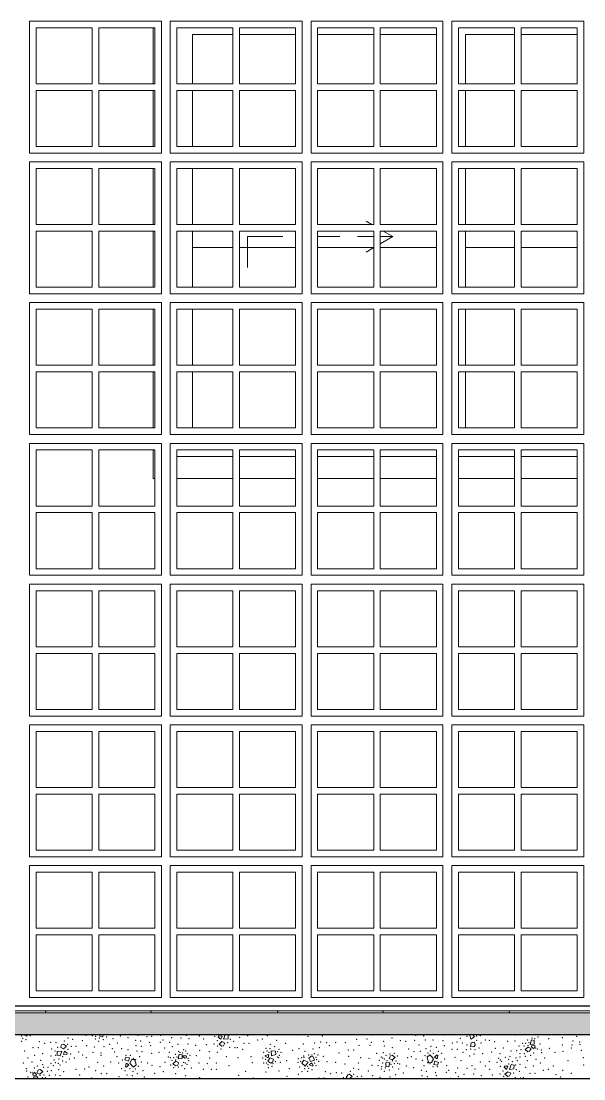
# Model space of a CAD drawing. Header units: metres. Extents: x -67.2 to -32.8, y -0.2 to 5.
# Drawn here: x -48.974 to -47.695, y -0.165 to 2.24 of the extents above; entities that cross this region are included whole.
import ezdxf

# ---------------------------------------------------------------- set-up
doc = ezdxf.new("R2010")
doc.units = ezdxf.units.M
doc.header["$MEASUREMENT"] = 0
for name, color, linetype, lineweight in [('Janelas Archicad_Caneta_No__241', 7, 'Continuous', 13), ('Janelas Archicad_Caneta_No__3', 7, 'Continuous', 25), ('Janelas Archicad_Caneta_No__43', 44, 'Continuous', 0), ('LAJES.EST_Caneta_No__241', 7, 'Continuous', 13), ('LAJES.EST_Caneta_No__3', 7, 'Continuous', 25)]:
    doc.layers.add(name, color=color, linetype=linetype, lineweight=lineweight)
for name, color, linetype, lineweight, true_color in [('Janelas Archicad_Caneta_No__9', 7, 'Continuous', 5, 0x020202), ('Janelas Archicad_Caneta_No__97', 7, 'Continuous', 5, 0x6b6b6b), ('LAJES.EST_Caneta_No__95', 7, 'Continuous', 0, 0xaeaeae), ('LAJES.EST_Caneta_No__97', 7, 'Continuous', 5, 0x6b6b6b)]:
    doc.layers.add(name, color=color, linetype=linetype, lineweight=lineweight, true_color=true_color)
doc.layers.add('LAJES.EST', color=7, linetype='Continuous')

# ---------------------------------------------------------------- blocks, each defined once
blk = doc.blocks.new('*X22', base_point=(-99.8256, 0))
at = {"layer": 'LAJES.EST_Caneta_No__241', "color": 7, "linetype": 'Continuous', "lineweight": 13}
for p, q in [((-48.9612, -0.0677), (-48.9675, -0.065)), ((-48.9603, -0.0668), (-48.9612, -0.0677)), ((-48.9609, -0.065), (-48.9603, -0.0668)), ((-48.7948, -0.068), (-48.7947, -0.065)), ((-48.7948, -0.068), (-48.7883, -0.0694)), ((-48.7872, -0.065), (-48.7883, -0.0694)), ((-48.6774, -0.0652), (-48.6784, -0.065)), ((-48.6774, -0.0652), (-48.6773, -0.065)), ((-48.526, -0.0701), (-48.5253, -0.0675)), ((-48.5202, -0.0749), (-48.526, -0.0701)), ((-48.5253, -0.0675), (-48.5173, -0.0678)), ((-48.5173, -0.0678), (-48.5202, -0.0749)), ((-48.5141, -0.0748), (-48.5102, -0.065)), ((-48.5033, -0.0655), (-48.5057, -0.065)), ((-48.5033, -0.0655), (-48.5036, -0.0738)), ((-47.9528, -0.065), (-47.9544, -0.0657)), ((-47.9517, -0.0747), (-47.9544, -0.0657)), ((-47.9436, -0.0698), (-47.9517, -0.0747)), ((-47.9469, -0.065), (-47.9436, -0.0698)), ((-48.8846, -0.0933), (-48.8815, -0.0869)), ((-48.8779, -0.0965), (-48.8846, -0.0933)), ((-48.8815, -0.0869), (-48.8775, -0.0859)), ((-48.8779, -0.0965), (-48.8711, -0.0909)), ((-48.8775, -0.0859), (-48.8711, -0.0909)), ((-48.5174, -0.0803), (-48.5242, -0.0859)), ((-48.5179, -0.0909), (-48.5242, -0.0859)), ((-48.5138, -0.0899), (-48.5179, -0.0909)), ((-48.5174, -0.0803), (-48.5107, -0.0835)), ((-48.5036, -0.0738), (-48.5141, -0.0748)), ((-48.5107, -0.0835), (-48.5138, -0.0899)), ((-47.9507, -0.0832), (-47.9528, -0.0918)), ((-47.9447, -0.092), (-47.9528, -0.0918)), ((-47.9507, -0.0832), (-47.9434, -0.0818)), ((-47.942, -0.0887), (-47.9447, -0.092)), ((-47.9434, -0.0818), (-47.942, -0.0887)), ((-47.8217, -0.0928), (-47.8285, -0.0983)), ((-47.8217, -0.0928), (-47.815, -0.096)), ((-47.815, -0.096), (-47.8181, -0.1023)), ((-47.8166, -0.0869), (-47.8141, -0.0766)), ((-47.8079, -0.0863), (-47.8166, -0.0869)), ((-47.8076, -0.078), (-47.8141, -0.0766)), ((-47.814, -0.0921), (-47.8134, -0.0895)), ((-47.8083, -0.0969), (-47.814, -0.0921)), ((-47.8134, -0.0895), (-47.8054, -0.0899)), ((-47.8054, -0.0899), (-47.8083, -0.0969)), ((-47.8076, -0.078), (-47.8079, -0.0863)), ((-48.892, -0.1112), (-48.8917, -0.1029)), ((-48.892, -0.1112), (-48.8855, -0.1127)), ((-48.8917, -0.1029), (-48.8813, -0.102)), ((-48.8813, -0.102), (-48.8855, -0.1127)), ((-48.878, -0.1089), (-48.8752, -0.1019)), ((-48.87, -0.1093), (-48.878, -0.1089)), ((-48.8752, -0.1019), (-48.8694, -0.1067)), ((-48.8694, -0.1067), (-48.87, -0.1093)), ((-48.7359, -0.1154), (-48.7382, -0.1216)), ((-48.7359, -0.1154), (-48.7277, -0.1169)), ((-48.7277, -0.1169), (-48.7298, -0.1245)), ((-48.6169, -0.1192), (-48.6144, -0.1089)), ((-48.6082, -0.1186), (-48.6169, -0.1192)), ((-48.6079, -0.1103), (-48.6144, -0.1089)), ((-48.6079, -0.1103), (-48.6082, -0.1186)), ((-48.606, -0.115), (-48.6053, -0.1123)), ((-48.6019, -0.1183), (-48.606, -0.115)), ((-48.6053, -0.1123), (-48.599, -0.1126)), ((-48.6019, -0.1183), (-48.5992, -0.1173)), ((-48.598, -0.1142), (-48.5992, -0.1173)), ((-48.598, -0.1142), (-48.599, -0.1126)), ((-48.4192, -0.1132), (-48.4191, -0.1118)), ((-48.4127, -0.1169), (-48.4192, -0.1132)), ((-48.4191, -0.1118), (-48.411, -0.1096)), ((-48.4081, -0.1172), (-48.4134, -0.1251)), ((-48.411, -0.1096), (-48.4127, -0.1169)), ((-48.4081, -0.1172), (-48.4005, -0.1206)), ((-48.4052, -0.1125), (-48.4055, -0.1012)), ((-48.396, -0.1017), (-48.4055, -0.1012)), ((-48.395, -0.11), (-48.4052, -0.1125)), ((-48.396, -0.1017), (-48.395, -0.11)), ((-48.3203, -0.1178), (-48.3145, -0.1138)), ((-48.3166, -0.1252), (-48.3203, -0.1178)), ((-48.3145, -0.1138), (-48.3104, -0.1149)), ((-48.3104, -0.1149), (-48.3074, -0.1224)), ((-48.1376, -0.1186), (-48.1345, -0.1123)), ((-48.1309, -0.1218), (-48.1376, -0.1186)), ((-48.1345, -0.1123), (-48.1304, -0.1112)), ((-48.1309, -0.1218), (-48.1241, -0.1163)), ((-48.1304, -0.1112), (-48.1241, -0.1163)), ((-48.0508, -0.1159), (-48.045, -0.1103)), ((-48.0503, -0.1201), (-48.0508, -0.1159)), ((-48.0503, -0.1201), (-48.0473, -0.1285)), ((-48.045, -0.1103), (-48.0389, -0.1166)), ((-48.0413, -0.1281), (-48.0367, -0.1201)), ((-48.0389, -0.1166), (-48.0367, -0.1201)), ((-48.0346, -0.1158), (-48.0291, -0.1107)), ((-48.028, -0.1195), (-48.0346, -0.1158)), ((-48.0291, -0.1107), (-48.0266, -0.1117)), ((-48.0266, -0.1117), (-48.028, -0.1195)), ((-47.8222, -0.1033), (-47.8285, -0.0983)), ((-47.8181, -0.1023), (-47.8222, -0.1033)), ((-48.9348, -0.1446), (-48.9307, -0.1436)), ((-48.9307, -0.1436), (-48.9244, -0.1486)), ((-48.7298, -0.1245), (-48.7382, -0.1216)), ((-48.7369, -0.1375), (-48.7355, -0.1296)), ((-48.7344, -0.1385), (-48.7369, -0.1375)), ((-48.7355, -0.1296), (-48.7289, -0.1334)), ((-48.7289, -0.1334), (-48.7344, -0.1385)), ((-48.7222, -0.1211), (-48.7268, -0.129)), ((-48.7246, -0.1325), (-48.7268, -0.129)), ((-48.7186, -0.1388), (-48.7246, -0.1325)), ((-48.7162, -0.1207), (-48.7222, -0.1211)), ((-48.7127, -0.1333), (-48.7186, -0.1388)), ((-48.7132, -0.1291), (-48.7162, -0.1207)), ((-48.7132, -0.1291), (-48.7127, -0.1333)), ((-48.622, -0.1251), (-48.6288, -0.1307)), ((-48.6224, -0.1357), (-48.6288, -0.1307)), ((-48.6184, -0.1347), (-48.6224, -0.1357)), ((-48.622, -0.1251), (-48.6153, -0.1283)), ((-48.6153, -0.1283), (-48.6184, -0.1347)), ((-48.4064, -0.129), (-48.4134, -0.1251)), ((-48.4025, -0.1274), (-48.4064, -0.129)), ((-48.4005, -0.1206), (-48.4025, -0.1274)), ((-48.3357, -0.1296), (-48.3313, -0.1226)), ((-48.3357, -0.1296), (-48.3287, -0.136)), ((-48.3313, -0.1226), (-48.3218, -0.127)), ((-48.3218, -0.127), (-48.3287, -0.136)), ((-48.3191, -0.133), (-48.3131, -0.1283)), ((-48.3114, -0.1363), (-48.3191, -0.133)), ((-48.3166, -0.1252), (-48.3074, -0.1224)), ((-48.3131, -0.1283), (-48.3105, -0.1354)), ((-48.3105, -0.1354), (-48.3114, -0.1363)), ((-48.145, -0.1366), (-48.1447, -0.1283)), ((-48.145, -0.1366), (-48.1385, -0.138)), ((-48.1447, -0.1283), (-48.136, -0.1277)), ((-48.136, -0.1277), (-48.1385, -0.138)), ((-48.0473, -0.1285), (-48.0413, -0.1281)), ((-48.0358, -0.1323), (-48.0337, -0.1246)), ((-48.0276, -0.1338), (-48.0358, -0.1323)), ((-48.0337, -0.1246), (-48.0253, -0.1275)), ((-48.0276, -0.1338), (-48.0253, -0.1275)), ((-47.8762, -0.1387), (-47.8755, -0.1361)), ((-47.8704, -0.1435), (-47.8762, -0.1387)), ((-47.8755, -0.1361), (-47.8675, -0.1364)), ((-47.8675, -0.1364), (-47.8704, -0.1435)), ((-47.8643, -0.1434), (-47.86, -0.1327)), ((-47.8538, -0.1424), (-47.8643, -0.1434)), ((-47.8535, -0.1341), (-47.86, -0.1327)), ((-47.8535, -0.1341), (-47.8538, -0.1424)), ((-48.9475, -0.157), (-48.9446, -0.15)), ((-48.9395, -0.1574), (-48.9475, -0.157)), ((-48.9451, -0.165), (-48.945, -0.1606)), ((-48.945, -0.1606), (-48.9363, -0.1601)), ((-48.9446, -0.15), (-48.9388, -0.1548)), ((-48.9388, -0.1548), (-48.9395, -0.1574)), ((-48.9379, -0.151), (-48.9348, -0.1446)), ((-48.9312, -0.1542), (-48.9379, -0.151)), ((-48.9363, -0.1601), (-48.9375, -0.165)), ((-48.9312, -0.1542), (-48.9244, -0.1486)), ((-48.2348, -0.1619), (-48.2317, -0.1555)), ((-48.2282, -0.165), (-48.2348, -0.1619)), ((-48.2317, -0.1555), (-48.2276, -0.1545)), ((-48.2281, -0.165), (-48.2213, -0.1595)), ((-48.2276, -0.1545), (-48.2213, -0.1595)), ((-47.8676, -0.1489), (-47.8744, -0.1545)), ((-47.8681, -0.1595), (-47.8744, -0.1545)), ((-47.864, -0.1585), (-47.8681, -0.1595)), ((-47.8676, -0.1489), (-47.8609, -0.1521)), ((-47.8609, -0.1521), (-47.864, -0.1585))]:
    blk.add_line(p, q, dxfattribs=at)
for p in [(-48.9724, -0.0679), (-48.9532, -0.0667), (-48.8266, -0.0658), (-48.8124, -0.0667), (-48.8045, -0.0684), (-48.7794, -0.0695), (-48.7485, -0.0674), (-48.7314, -0.071), (-48.7085, -0.0662), (-48.6878, -0.069), (-48.6775, -0.0686), (-48.6569, -0.0661), (-48.6317, -0.0716), (-48.5986, -0.0661), (-48.5688, -0.0673), (-48.5342, -0.068), (-48.4999, -0.0652), (-48.4774, -0.0705), (-48.4593, -0.0669), (-48.4142, -0.0671), (-48.3454, -0.0651), (-48.3217, -0.0686), (-48.2893, -0.0679), (-48.1762, -0.0651), (-48.0769, -0.066), (-48.0588, -0.0674), (-48.0129, -0.065), (-47.9602, -0.0681), (-47.9383, -0.0676), (-47.9302, -0.0668), (-47.8513, -0.0651), (-47.7993, -0.0695), (-47.7438, -0.071), (-47.7111, -0.0686), (-48.9727, -0.0794), (-48.9706, -0.0728), (-48.963, -0.0757), (-48.947, -0.0943), (-48.9352, -0.0944), (-48.9325, -0.0803), (-48.9202, -0.0844), (-48.9071, -0.0823), (-48.895, -0.0831), (-48.8912, -0.0936), (-48.8755, -0.0793), (-48.868, -0.0863), (-48.8677, -0.0724), (-48.8596, -0.0914), (-48.8568, -0.0748), (-48.8496, -0.0908), (-48.8347, -0.0784), (-48.8251, -0.0894), (-48.8078, -0.0928), (-48.8051, -0.0741), (-48.798, -0.0795), (-48.7959, -0.0722), (-48.7871, -0.0762), (-48.7856, -0.0919), (-48.7725, -0.0867), (-48.7655, -0.0738), (-48.7553, -0.0834), (-48.7138, -0.0774), (-48.7128, -0.0894), (-48.7025, -0.0791), (-48.7005, -0.0912), (-48.6819, -0.082), (-48.6798, -0.0894), (-48.6575, -0.0816), (-48.6518, -0.0768), (-48.6474, -0.0949), (-48.6363, -0.082), (-48.6302, -0.0917), (-48.6171, -0.0864), (-48.6105, -0.0723), (-48.5949, -0.0856), (-48.5922, -0.0738), (-48.5776, -0.0889), (-48.5592, -0.0745), (-48.5531, -0.0875), (-48.5357, -0.0854), (-48.5283, -0.0785), (-48.5274, -0.0905), (-48.5042, -0.0831), (-48.5003, -0.0937), (-48.4981, -0.0753), (-48.4911, -0.0795), (-48.4882, -0.0944), (-48.4825, -0.0939), (-48.4675, -0.084), (-48.4557, -0.084), (-48.4366, -0.0769), (-48.4255, -0.0745), (-48.4175, -0.0955), (-48.4078, -0.0869), (-48.3977, -0.092), (-48.3932, -0.0772), (-48.3729, -0.084), (-48.3323, -0.0861), (-48.3071, -0.0836), (-48.2963, -0.0942), (-48.2933, -0.081), (-48.2798, -0.0824), (-48.2734, -0.0899), (-48.2593, -0.0826), (-48.237, -0.0826), (-48.2114, -0.0754), (-48.2057, -0.0889), (-48.1882, -0.0746), (-48.1813, -0.0889), (-48.1783, -0.0823), (-48.1496, -0.0798), (-48.1483, -0.0901), (-48.1308, -0.0722), (-48.1304, -0.094), (-48.1121, -0.0779), (-48.1, -0.0798), (-48.0797, -0.0775), (-48.0693, -0.0883), (-48.0551, -0.0768), (-48.0423, -0.0911), (-48.0377, -0.0767), (-48.0302, -0.093), (-48.0153, -0.0784), (-48.0121, -0.0892), (-47.9939, -0.0836), (-47.9832, -0.0813), (-47.9759, -0.0728), (-47.9715, -0.0835), (-47.9604, -0.0884), (-47.9384, -0.0775), (-47.9335, -0.0949), (-47.929, -0.0836), (-47.9189, -0.0769), (-47.9099, -0.0772), (-47.8979, -0.0805), (-47.8962, -0.0954), (-47.8782, -0.0949), (-47.8678, -0.0794), (-47.8518, -0.0786), (-47.8427, -0.0901), (-47.8343, -0.0846), (-47.831, -0.0904), (-47.827, -0.0843), (-47.823, -0.0765), (-47.8222, -0.0898), (-47.8193, -0.0826), (-47.8125, -0.0723), (-47.8065, -0.0738), (-47.8045, -0.0949), (-47.7946, -0.0859), (-47.775, -0.0734), (-47.7737, -0.0953), (-47.7436, -0.0881), (-47.7235, -0.0945), (-47.7215, -0.0877), (-47.7199, -0.0788), (-47.7046, -0.0812), (-47.7036, -0.0867), (-48.9661, -0.1015), (-48.9587, -0.1178), (-48.9434, -0.1114), (-48.9253, -0.1079), (-48.9057, -0.1132), (-48.9042, -0.0972), (-48.8972, -0.1014), (-48.8955, -0.1116), (-48.8881, -0.1198), (-48.8795, -0.1143), (-48.8671, -0.0982), (-48.8641, -0.12), (-48.8612, -0.1088), (-48.8532, -0.1176), (-48.8435, -0.1038), (-48.8338, -0.111), (-48.8254, -0.1167), (-48.8105, -0.1045), (-48.7923, -0.1113), (-48.7922, -0.106), (-48.7664, -0.0963), (-48.7615, -0.1037), (-48.7564, -0.1145), (-48.7452, -0.0967), (-48.7358, -0.1119), (-48.7314, -0.0985), (-48.7255, -0.1116), (-48.7186, -0.1186), (-48.7109, -0.1015), (-48.7049, -0.1144), (-48.6995, -0.1031), (-48.677, -0.1067), (-48.6607, -0.105), (-48.639, -0.1154), (-48.6372, -0.1045), (-48.6346, -0.1169), (-48.6273, -0.1166), (-48.6233, -0.1089), (-48.6196, -0.115), (-48.6156, -0.1021), (-48.6128, -0.1046), (-48.6068, -0.1062), (-48.6047, -0.0988), (-48.5996, -0.1018), (-48.596, -0.1075), (-48.5949, -0.1183), (-48.5902, -0.1116), (-48.5761, -0.1125), (-48.568, -0.0999), (-48.5459, -0.1035), (-48.5457, -0.1178), (-48.5277, -0.1044), (-48.5198, -0.0974), (-48.5079, -0.1142), (-48.481, -0.1166), (-48.4702, -0.098), (-48.4512, -0.1144), (-48.4247, -0.1177), (-48.4227, -0.1045), (-48.415, -0.102), (-48.4105, -0.1046), (-48.4085, -0.0965), (-48.3913, -0.115), (-48.3909, -0.1031), (-48.3883, -0.117), (-48.3875, -0.0977), (-48.3872, -0.1112), (-48.3831, -0.1048), (-48.3566, -0.1003), (-48.3438, -0.1191), (-48.3421, -0.0964), (-48.3365, -0.1167), (-48.3321, -0.1129), (-48.3309, -0.1164), (-48.3284, -0.1025), (-48.3207, -0.1109), (-48.313, -0.1109), (-48.3104, -0.0972), (-48.3076, -0.1077), (-48.3034, -0.1162), (-48.2993, -0.1104), (-48.2868, -0.1139), (-48.2513, -0.1059), (-48.2299, -0.0994), (-48.2293, -0.1135), (-48.218, -0.0993), (-48.2023, -0.1166), (-48.1831, -0.1183), (-48.1655, -0.1067), (-48.1556, -0.1152), (-48.1522, -0.1177), (-48.1508, -0.1051), (-48.1481, -0.1197), (-48.1449, -0.1117), (-48.1359, -0.1085), (-48.1256, -0.1072), (-48.1191, -0.1131), (-48.0953, -0.117), (-48.0931, -0.097), (-48.0868, -0.1148), (-48.0812, -0.103), (-48.0768, -0.1199), (-48.0667, -0.1028), (-48.0561, -0.1123), (-48.0534, -0.0963), (-48.0491, -0.1066), (-48.0438, -0.1016), (-48.0371, -0.1073), (-48.0259, -0.1028), (-48.0182, -0.1071), (-48.0115, -0.1199), (-47.9946, -0.0982), (-47.9878, -0.1158), (-47.9826, -0.0981), (-47.9699, -0.1048), (-47.9623, -0.0984), (-47.9545, -0.1132), (-47.9525, -0.0974), (-47.9444, -0.1086), (-47.9423, -0.0983), (-47.925, -0.1079), (-47.9041, -0.1041), (-47.8888, -0.1183), (-47.8856, -0.1075), (-47.8735, -0.1161), (-47.8631, -0.1135), (-47.8605, -0.1018), (-47.8491, -0.1173), (-47.8474, -0.1008), (-47.8399, -0.1156), (-47.8397, -0.108), (-47.8381, -0.0988), (-47.8301, -0.1077), (-47.8278, -0.114), (-47.8158, -0.1115), (-47.8093, -0.1062), (-47.8004, -0.0969), (-47.7917, -0.0996), (-47.7907, -0.1051), (-47.7842, -0.1177), (-47.7606, -0.105), (-47.7423, -0.1028), (-47.7007, -0.1004), (-47.696, -0.1169), (-48.9687, -0.1292), (-48.9621, -0.1418), (-48.9491, -0.1266), (-48.9436, -0.1407), (-48.9371, -0.1355), (-48.9294, -0.1231), (-48.925, -0.1329), (-48.9228, -0.1392), (-48.9132, -0.1389), (-48.9057, -0.1298), (-48.9006, -0.1354), (-48.8994, -0.1218), (-48.8964, -0.128), (-48.8891, -0.1297), (-48.8885, -0.1439), (-48.8853, -0.1332), (-48.8797, -0.1245), (-48.8722, -0.1267), (-48.8492, -0.1436), (-48.8298, -0.1428), (-48.8197, -0.1382), (-48.7999, -0.1277), (-48.7863, -0.1356), (-48.7703, -0.1264), (-48.752, -0.1293), (-48.7453, -0.1421), (-48.7438, -0.1223), (-48.7264, -0.1419), (-48.7144, -0.1426), (-48.7136, -0.1211), (-48.7074, -0.1369), (-48.7011, -0.1266), (-48.6867, -0.1292), (-48.6767, -0.1344), (-48.6586, -0.1371), (-48.6469, -0.1277), (-48.6338, -0.1338), (-48.6313, -0.1227), (-48.6273, -0.1398), (-48.6225, -0.1221), (-48.617, -0.1384), (-48.608, -0.1352), (-48.6048, -0.1273), (-48.602, -0.1419), (-48.6007, -0.1292), (-48.5973, -0.1318), (-48.5931, -0.124), (-48.5874, -0.1402), (-48.5698, -0.1286), (-48.5597, -0.1434), (-48.5505, -0.1303), (-48.5419, -0.1431), (-48.5306, -0.1289), (-48.53, -0.143), (-48.5013, -0.1349), (-48.4482, -0.1283), (-48.4226, -0.1291), (-48.4182, -0.1204), (-48.4167, -0.1287), (-48.4126, -0.1325), (-48.4122, -0.1395), (-48.404, -0.1364), (-48.4018, -0.1305), (-48.3959, -0.1257), (-48.3846, -0.1274), (-48.3701, -0.1235), (-48.3642, -0.1422), (-48.3448, -0.1274), (-48.3405, -0.1383), (-48.3388, -0.1253), (-48.3292, -0.1416), (-48.3226, -0.1365), (-48.3207, -0.1414), (-48.3132, -0.1443), (-48.3067, -0.1291), (-48.3034, -0.1353), (-48.3026, -0.1217), (-48.2978, -0.1252), (-48.2788, -0.1257), (-48.2593, -0.1274), (-48.2377, -0.1311), (-48.2179, -0.141), (-48.2072, -0.1291), (-48.207, -0.1434), (-48.1768, -0.1344), (-48.1626, -0.1353), (-48.1598, -0.1229), (-48.1553, -0.1427), (-48.1547, -0.137), (-48.1524, -0.1292), (-48.1461, -0.1407), (-48.1426, -0.1235), (-48.1333, -0.1319), (-48.1304, -0.1248), (-48.1296, -0.1381), (-48.1255, -0.1303), (-48.1216, -0.1242), (-48.1183, -0.13), (-48.1157, -0.1424), (-48.1139, -0.1315), (-48.0987, -0.1359), (-48.0816, -0.1396), (-48.0624, -0.1226), (-48.0586, -0.1348), (-48.0499, -0.128), (-48.0449, -0.1306), (-48.038, -0.1376), (-48.0277, -0.1372), (-48.0197, -0.1269), (-48.0071, -0.1347), (-47.9819, -0.1402), (-47.9742, -0.1237), (-47.9606, -0.1409), (-47.9488, -0.1347), (-47.9424, -0.1424), (-47.9305, -0.1269), (-47.919, -0.1359), (-47.9094, -0.1263), (-47.9093, -0.1431), (-47.8923, -0.1277), (-47.885, -0.1218), (-47.8844, -0.1366), (-47.8814, -0.1253), (-47.866, -0.1311), (-47.8658, -0.1209), (-47.8575, -0.1256), (-47.85, -0.1338), (-47.8483, -0.1439), (-47.8461, -0.1236), (-47.8398, -0.1321), (-47.8275, -0.1391), (-47.8234, -0.1239), (-47.8095, -0.1355), (-47.8038, -0.1203), (-47.7942, -0.1291), (-47.7757, -0.1431), (-47.7643, -0.1357), (-47.731, -0.1235), (-47.6956, -0.1337), (-48.9612, -0.1473), (-48.9583, -0.161), (-48.9525, -0.15), (-48.9484, -0.152), (-48.9336, -0.1643), (-48.9307, -0.1572), (-48.9258, -0.1626), (-48.9219, -0.1565), (-48.9186, -0.1623), (-48.9147, -0.1481), (-48.9102, -0.1568), (-48.9054, -0.1461), (-48.896, -0.1565), (-48.8853, -0.1576), (-48.8774, -0.1489), (-48.8407, -0.1566), (-48.8137, -0.1631), (-48.8043, -0.1466), (-48.7916, -0.1533), (-48.7795, -0.1532), (-48.7514, -0.16), (-48.7376, -0.1463), (-48.7333, -0.1562), (-48.7212, -0.1581), (-48.7197, -0.1476), (-48.7101, -0.1529), (-48.6968, -0.1464), (-48.6942, -0.1609), (-48.6704, -0.1522), (-48.651, -0.1483), (-48.6225, -0.1529), (-48.5998, -0.158), (-48.5684, -0.1625), (-48.4795, -0.157), (-48.473, -0.1645), (-48.4636, -0.1482), (-48.4458, -0.1633), (-48.4171, -0.1493), (-48.3882, -0.1474), (-48.3697, -0.1595), (-48.3441, -0.155), (-48.3358, -0.1485), (-48.3229, -0.148), (-48.2972, -0.1629), (-48.2854, -0.163), (-48.2826, -0.1489), (-48.2704, -0.153), (-48.2573, -0.1509), (-48.2452, -0.1517), (-48.2414, -0.1622), (-48.2257, -0.1479), (-48.2182, -0.1549), (-48.2098, -0.16), (-48.1998, -0.1594), (-48.1849, -0.147), (-48.1753, -0.158), (-48.158, -0.1613), (-48.1481, -0.1481), (-48.1373, -0.1448), (-48.1358, -0.1605), (-48.1227, -0.1553), (-48.1166, -0.1649), (-48.1055, -0.152), (-48.064, -0.146), (-48.063, -0.158), (-48.0526, -0.1477), (-48.0507, -0.1598), (-48.0321, -0.1506), (-48.03, -0.158), (-48.0077, -0.1502), (-48.002, -0.1454), (-47.9976, -0.1635), (-47.9865, -0.1506), (-47.9804, -0.1602), (-47.9673, -0.155), (-47.9451, -0.1542), (-47.9278, -0.1575), (-47.9033, -0.1561), (-47.8859, -0.154), (-47.8785, -0.1471), (-47.8775, -0.1591), (-47.8543, -0.1517), (-47.8505, -0.1623), (-47.8413, -0.1481), (-47.8384, -0.163), (-47.8326, -0.1625), (-47.8177, -0.1526), (-47.8059, -0.1526), (-47.7868, -0.1455), (-47.7677, -0.1641), (-47.758, -0.1555), (-47.7479, -0.1606), (-47.7434, -0.1458), (-47.7231, -0.1526)]:
    blk.add_point(p, dxfattribs=at)

msp = doc.modelspace()

# ---------------------------------------------------------------- hatches: boundary and pattern name
at = {"layer": 'LAJES.EST_Caneta_No__95', "linetype": 'Continuous', "lineweight": 0, "true_color": 0xaeaeae}
msp.add_hatch(color=253, dxfattribs=at).paths.add_polyline_path([(-39.3199, -0.015), (-53.0318, -0.015), (-53.0318, -0.065), (-39.3199, -0.065)])

# ---------------------------------------------------------------- linework, layer by layer
at = {"layer": 'Janelas Archicad_Caneta_No__241', "color": 7, "linetype": 'Continuous', "lineweight": 13}
for p, q in [((-48.6742, 2.0975), (-48.6742, 2.225)), ((-48.6742, 1.955), (-48.6742, 2.0825)), ((-48.6742, 1.7775), (-48.6742, 1.905)), ((-48.6742, 1.635), (-48.6742, 1.7625)), ((-48.6742, 1.4575), (-48.6742, 1.585)), ((-48.6742, 1.315), (-48.6742, 1.4425)), ((-48.6742, 1.2), (-48.6742, 1.265)), ((-48.6701, 1.2), (-48.6742, 1.2)), ((-48.4926, 1.2), (-48.6201, 1.2)), ((-48.3501, 1.2), (-48.4776, 1.2)), ((-48.1726, 1.2), (-48.3001, 1.2)), ((-48.0301, 1.2), (-48.1576, 1.2)), ((-47.8526, 1.2), (-47.9801, 1.2)), ((-47.7101, 1.2), (-47.8376, 1.2))]:
    msp.add_line(p, q, dxfattribs=at)
at = {"layer": 'Janelas Archicad_Caneta_No__3', "color": 7, "linetype": 'Continuous', "lineweight": 25}
msp.add_line((-39.6751, 0), (-52.4951, 0), dxfattribs=at)
at = {"layer": 'Janelas Archicad_Caneta_No__43', "color": 44, "linetype": 'Continuous', "lineweight": 0}
for p, q in [((-48.9551, 1.94), (-48.9551, 2.24)), ((-48.9551, 2.24), (-48.6551, 2.24)), ((-48.6551, 2.24), (-48.6551, 1.94)), ((-48.6351, 1.94), (-48.6351, 2.24)), ((-48.6351, 2.24), (-48.3351, 2.24)), ((-48.3351, 2.24), (-48.3351, 1.94)), ((-48.3151, 1.94), (-48.3151, 2.24)), ((-48.3151, 2.24), (-48.0151, 2.24)), ((-48.0151, 2.24), (-48.0151, 1.94)), ((-47.9951, 1.94), (-47.9951, 2.24)), ((-47.9951, 2.24), (-47.6951, 2.24)), ((-47.6951, 2.24), (-47.6951, 1.94)), ((-48.8126, 2.225), (-48.9401, 2.225)), ((-48.9401, 2.225), (-48.9401, 2.0975)), ((-48.8126, 2.0975), (-48.8126, 2.225)), ((-48.6701, 2.225), (-48.7976, 2.225)), ((-48.7976, 2.225), (-48.7976, 2.0975)), ((-48.6701, 2.0975), (-48.6701, 2.225)), ((-48.4926, 2.225), (-48.6201, 2.225)), ((-48.6201, 2.225), (-48.6201, 2.0975)), ((-48.4926, 2.0975), (-48.4926, 2.225)), ((-48.3501, 2.225), (-48.4776, 2.225)), ((-48.4776, 2.225), (-48.4776, 2.0975)), ((-48.3501, 2.0975), (-48.3501, 2.225)), ((-48.1726, 2.225), (-48.3001, 2.225)), ((-48.3001, 2.225), (-48.3001, 2.0975)), ((-48.1726, 2.0975), (-48.1726, 2.225)), ((-48.0301, 2.225), (-48.1576, 2.225)), ((-48.1576, 2.225), (-48.1576, 2.0975)), ((-48.0301, 2.0975), (-48.0301, 2.225)), ((-47.8526, 2.225), (-47.9801, 2.225)), ((-47.9801, 2.225), (-47.9801, 2.0975)), ((-47.8526, 2.0975), (-47.8526, 2.225)), ((-47.7101, 2.225), (-47.8376, 2.225)), ((-47.8376, 2.225), (-47.8376, 2.0975)), ((-47.7101, 2.0975), (-47.7101, 2.225)), ((-48.9401, 2.0975), (-48.8126, 2.0975)), ((-48.7976, 2.0975), (-48.6701, 2.0975)), ((-48.6201, 2.0975), (-48.4926, 2.0975)), ((-48.4776, 2.0975), (-48.3501, 2.0975)), ((-48.3001, 2.0975), (-48.1726, 2.0975)), ((-48.1576, 2.0975), (-48.0301, 2.0975)), ((-47.9801, 2.0975), (-47.8526, 2.0975)), ((-47.8376, 2.0975), (-47.7101, 2.0975)), ((-48.8126, 2.0825), (-48.9401, 2.0825)), ((-48.9401, 2.0825), (-48.9401, 1.955)), ((-48.8126, 1.955), (-48.8126, 2.0825)), ((-48.6701, 2.0825), (-48.7976, 2.0825)), ((-48.7976, 2.0825), (-48.7976, 1.955)), ((-48.6701, 1.955), (-48.6701, 2.0825)), ((-48.4926, 2.0825), (-48.6201, 2.0825)), ((-48.6201, 2.0825), (-48.6201, 1.955)), ((-48.4926, 1.955), (-48.4926, 2.0825)), ((-48.3501, 2.0825), (-48.4776, 2.0825)), ((-48.4776, 2.0825), (-48.4776, 1.955)), ((-48.3501, 1.955), (-48.3501, 2.0825)), ((-48.1726, 2.0825), (-48.3001, 2.0825)), ((-48.3001, 2.0825), (-48.3001, 1.955)), ((-48.1726, 1.955), (-48.1726, 2.0825)), ((-48.0301, 2.0825), (-48.1576, 2.0825)), ((-48.1576, 2.0825), (-48.1576, 1.955)), ((-48.0301, 1.955), (-48.0301, 2.0825)), ((-47.8526, 2.0825), (-47.9801, 2.0825)), ((-47.9801, 2.0825), (-47.9801, 1.955)), ((-47.8526, 1.955), (-47.8526, 2.0825)), ((-47.7101, 2.0825), (-47.8376, 2.0825)), ((-47.8376, 2.0825), (-47.8376, 1.955)), ((-47.7101, 1.955), (-47.7101, 2.0825)), ((-48.9401, 1.955), (-48.8126, 1.955)), ((-48.7976, 1.955), (-48.6701, 1.955)), ((-48.6201, 1.955), (-48.4926, 1.955)), ((-48.4776, 1.955), (-48.3501, 1.955)), ((-48.3001, 1.955), (-48.1726, 1.955)), ((-48.1576, 1.955), (-48.0301, 1.955)), ((-47.9801, 1.955), (-47.8526, 1.955)), ((-47.8376, 1.955), (-47.7101, 1.955)), ((-48.6551, 1.94), (-48.9551, 1.94)), ((-48.3351, 1.94), (-48.6351, 1.94)), ((-48.0151, 1.94), (-48.3151, 1.94)), ((-47.6951, 1.94), (-47.9951, 1.94)), ((-48.9551, 1.62), (-48.9551, 1.92)), ((-48.9551, 1.92), (-48.6551, 1.92)), ((-48.8126, 1.905), (-48.9401, 1.905)), ((-48.9401, 1.905), (-48.9401, 1.7775)), ((-48.8126, 1.7775), (-48.8126, 1.905)), ((-48.6701, 1.905), (-48.7976, 1.905)), ((-48.7976, 1.905), (-48.7976, 1.7775)), ((-48.6701, 1.7775), (-48.6701, 1.905)), ((-48.6551, 1.92), (-48.6551, 1.62)), ((-48.6351, 1.62), (-48.6351, 1.92)), ((-48.6351, 1.92), (-48.3351, 1.92)), ((-48.4926, 1.905), (-48.6201, 1.905)), ((-48.6201, 1.905), (-48.6201, 1.7775)), ((-48.4926, 1.7775), (-48.4926, 1.905)), ((-48.3501, 1.905), (-48.4776, 1.905)), ((-48.4776, 1.905), (-48.4776, 1.7775)), ((-48.3501, 1.7775), (-48.3501, 1.905)), ((-48.3351, 1.92), (-48.3351, 1.62)), ((-48.3151, 1.62), (-48.3151, 1.92)), ((-48.3151, 1.92), (-48.0151, 1.92)), ((-48.1726, 1.905), (-48.3001, 1.905)), ((-48.3001, 1.905), (-48.3001, 1.7775)), ((-48.1726, 1.7775), (-48.1726, 1.905)), ((-48.0301, 1.905), (-48.1576, 1.905)), ((-48.1576, 1.905), (-48.1576, 1.7775)), ((-48.0301, 1.7775), (-48.0301, 1.905)), ((-48.0151, 1.92), (-48.0151, 1.62)), ((-47.9951, 1.62), (-47.9951, 1.92)), ((-47.9951, 1.92), (-47.6951, 1.92)), ((-47.8526, 1.905), (-47.9801, 1.905)), ((-47.9801, 1.905), (-47.9801, 1.7775)), ((-47.8526, 1.7775), (-47.8526, 1.905)), ((-47.7101, 1.905), (-47.8376, 1.905)), ((-47.8376, 1.905), (-47.8376, 1.7775)), ((-47.7101, 1.7775), (-47.7101, 1.905)), ((-47.6951, 1.92), (-47.6951, 1.62)), ((-48.9401, 1.7775), (-48.8126, 1.7775)), ((-48.8126, 1.7625), (-48.9401, 1.7625)), ((-48.9401, 1.7625), (-48.9401, 1.635)), ((-48.8126, 1.635), (-48.8126, 1.7625)), ((-48.7976, 1.7775), (-48.6701, 1.7775)), ((-48.6701, 1.7625), (-48.7976, 1.7625)), ((-48.7976, 1.7625), (-48.7976, 1.635)), ((-48.6701, 1.635), (-48.6701, 1.7625)), ((-48.6201, 1.7775), (-48.4926, 1.7775)), ((-48.4926, 1.7625), (-48.6201, 1.7625)), ((-48.6201, 1.7625), (-48.6201, 1.635)), ((-48.4926, 1.635), (-48.4926, 1.7625)), ((-48.4776, 1.7775), (-48.3501, 1.7775)), ((-48.3501, 1.7625), (-48.4776, 1.7625)), ((-48.4776, 1.7625), (-48.4776, 1.635)), ((-48.3501, 1.635), (-48.3501, 1.7625)), ((-48.3001, 1.7775), (-48.1726, 1.7775)), ((-48.1726, 1.7625), (-48.3001, 1.7625)), ((-48.3001, 1.7625), (-48.3001, 1.635)), ((-48.1726, 1.635), (-48.1726, 1.7625)), ((-48.1576, 1.7775), (-48.0301, 1.7775)), ((-48.0301, 1.7625), (-48.1576, 1.7625)), ((-48.1576, 1.7625), (-48.1576, 1.635)), ((-48.0301, 1.635), (-48.0301, 1.7625)), ((-47.9801, 1.7775), (-47.8526, 1.7775)), ((-47.8526, 1.7625), (-47.9801, 1.7625)), ((-47.9801, 1.7625), (-47.9801, 1.635)), ((-47.8526, 1.635), (-47.8526, 1.7625)), ((-47.8376, 1.7775), (-47.7101, 1.7775)), ((-47.7101, 1.7625), (-47.8376, 1.7625)), ((-47.8376, 1.7625), (-47.8376, 1.635)), ((-47.7101, 1.635), (-47.7101, 1.7625)), ((-48.6551, 1.62), (-48.9551, 1.62)), ((-48.9401, 1.635), (-48.8126, 1.635)), ((-48.7976, 1.635), (-48.6701, 1.635)), ((-48.3351, 1.62), (-48.6351, 1.62)), ((-48.6201, 1.635), (-48.4926, 1.635)), ((-48.4776, 1.635), (-48.3501, 1.635)), ((-48.0151, 1.62), (-48.3151, 1.62)), ((-48.3001, 1.635), (-48.1726, 1.635)), ((-48.1576, 1.635), (-48.0301, 1.635)), ((-47.6951, 1.62), (-47.9951, 1.62)), ((-47.9801, 1.635), (-47.8526, 1.635)), ((-47.8376, 1.635), (-47.7101, 1.635)), ((-48.9551, 1.3), (-48.9551, 1.6)), ((-48.9551, 1.6), (-48.6551, 1.6)), ((-48.6551, 1.6), (-48.6551, 1.3)), ((-48.6351, 1.3), (-48.6351, 1.6)), ((-48.6351, 1.6), (-48.3351, 1.6)), ((-48.3351, 1.6), (-48.3351, 1.3)), ((-48.3151, 1.3), (-48.3151, 1.6)), ((-48.3151, 1.6), (-48.0151, 1.6)), ((-48.0151, 1.6), (-48.0151, 1.3)), ((-47.9951, 1.3), (-47.9951, 1.6)), ((-47.9951, 1.6), (-47.6951, 1.6)), ((-47.6951, 1.6), (-47.6951, 1.3)), ((-48.8126, 1.585), (-48.9401, 1.585)), ((-48.9401, 1.585), (-48.9401, 1.4575)), ((-48.8126, 1.4575), (-48.8126, 1.585)), ((-48.6701, 1.585), (-48.7976, 1.585)), ((-48.7976, 1.585), (-48.7976, 1.4575)), ((-48.6701, 1.4575), (-48.6701, 1.585)), ((-48.4926, 1.585), (-48.6201, 1.585)), ((-48.6201, 1.585), (-48.6201, 1.4575)), ((-48.4926, 1.4575), (-48.4926, 1.585)), ((-48.3501, 1.585), (-48.4776, 1.585)), ((-48.4776, 1.585), (-48.4776, 1.4575)), ((-48.3501, 1.4575), (-48.3501, 1.585)), ((-48.1726, 1.585), (-48.3001, 1.585)), ((-48.3001, 1.585), (-48.3001, 1.4575)), ((-48.1726, 1.4575), (-48.1726, 1.585)), ((-48.0301, 1.585), (-48.1576, 1.585)), ((-48.1576, 1.585), (-48.1576, 1.4575)), ((-48.0301, 1.4575), (-48.0301, 1.585)), ((-47.8526, 1.585), (-47.9801, 1.585)), ((-47.9801, 1.585), (-47.9801, 1.4575)), ((-47.8526, 1.4575), (-47.8526, 1.585)), ((-47.7101, 1.585), (-47.8376, 1.585)), ((-47.8376, 1.585), (-47.8376, 1.4575)), ((-47.7101, 1.4575), (-47.7101, 1.585)), ((-48.9401, 1.4575), (-48.8126, 1.4575)), ((-48.7976, 1.4575), (-48.6701, 1.4575)), ((-48.6201, 1.4575), (-48.4926, 1.4575)), ((-48.4776, 1.4575), (-48.3501, 1.4575)), ((-48.3001, 1.4575), (-48.1726, 1.4575)), ((-48.1576, 1.4575), (-48.0301, 1.4575)), ((-47.9801, 1.4575), (-47.8526, 1.4575)), ((-47.8376, 1.4575), (-47.7101, 1.4575)), ((-48.8126, 1.4425), (-48.9401, 1.4425)), ((-48.9401, 1.4425), (-48.9401, 1.315)), ((-48.8126, 1.315), (-48.8126, 1.4425)), ((-48.6701, 1.4425), (-48.7976, 1.4425)), ((-48.7976, 1.4425), (-48.7976, 1.315)), ((-48.6701, 1.315), (-48.6701, 1.4425)), ((-48.4926, 1.4425), (-48.6201, 1.4425)), ((-48.6201, 1.4425), (-48.6201, 1.315)), ((-48.4926, 1.315), (-48.4926, 1.4425)), ((-48.3501, 1.4425), (-48.4776, 1.4425)), ((-48.4776, 1.4425), (-48.4776, 1.315)), ((-48.3501, 1.315), (-48.3501, 1.4425)), ((-48.1726, 1.4425), (-48.3001, 1.4425)), ((-48.3001, 1.4425), (-48.3001, 1.315)), ((-48.1726, 1.315), (-48.1726, 1.4425)), ((-48.0301, 1.4425), (-48.1576, 1.4425)), ((-48.1576, 1.4425), (-48.1576, 1.315)), ((-48.0301, 1.315), (-48.0301, 1.4425)), ((-47.8526, 1.4425), (-47.9801, 1.4425)), ((-47.9801, 1.4425), (-47.9801, 1.315)), ((-47.8526, 1.315), (-47.8526, 1.4425)), ((-47.7101, 1.4425), (-47.8376, 1.4425)), ((-47.8376, 1.4425), (-47.8376, 1.315)), ((-47.7101, 1.315), (-47.7101, 1.4425)), ((-48.6551, 1.3), (-48.9551, 1.3)), ((-48.9401, 1.315), (-48.8126, 1.315)), ((-48.7976, 1.315), (-48.6701, 1.315)), ((-48.3351, 1.3), (-48.6351, 1.3)), ((-48.6201, 1.315), (-48.4926, 1.315)), ((-48.4776, 1.315), (-48.3501, 1.315)), ((-48.0151, 1.3), (-48.3151, 1.3)), ((-48.3001, 1.315), (-48.1726, 1.315)), ((-48.1576, 1.315), (-48.0301, 1.315)), ((-47.6951, 1.3), (-47.9951, 1.3)), ((-47.9801, 1.315), (-47.8526, 1.315)), ((-47.8376, 1.315), (-47.7101, 1.315)), ((-48.9551, 0.98), (-48.9551, 1.28)), ((-48.9551, 1.28), (-48.6551, 1.28)), ((-48.6551, 1.28), (-48.6551, 0.98)), ((-48.6351, 0.98), (-48.6351, 1.28)), ((-48.6351, 1.28), (-48.3351, 1.28)), ((-48.3351, 1.28), (-48.3351, 0.98)), ((-48.3151, 0.98), (-48.3151, 1.28)), ((-48.3151, 1.28), (-48.0151, 1.28)), ((-48.0151, 1.28), (-48.0151, 0.98)), ((-47.9951, 0.98), (-47.9951, 1.28)), ((-47.9951, 1.28), (-47.6951, 1.28)), ((-47.6951, 1.28), (-47.6951, 0.98)), ((-48.8126, 1.265), (-48.9401, 1.265)), ((-48.9401, 1.265), (-48.9401, 1.1375)), ((-48.8126, 1.1375), (-48.8126, 1.265)), ((-48.6701, 1.265), (-48.7976, 1.265)), ((-48.7976, 1.265), (-48.7976, 1.1375)), ((-48.6701, 1.1375), (-48.6701, 1.265)), ((-48.4926, 1.265), (-48.6201, 1.265)), ((-48.6201, 1.265), (-48.6201, 1.1375)), ((-48.4926, 1.1375), (-48.4926, 1.265)), ((-48.3501, 1.265), (-48.4776, 1.265)), ((-48.4776, 1.265), (-48.4776, 1.1375)), ((-48.3501, 1.1375), (-48.3501, 1.265)), ((-48.1726, 1.265), (-48.3001, 1.265)), ((-48.3001, 1.265), (-48.3001, 1.1375)), ((-48.1726, 1.1375), (-48.1726, 1.265)), ((-48.0301, 1.265), (-48.1576, 1.265)), ((-48.1576, 1.265), (-48.1576, 1.1375)), ((-48.0301, 1.1375), (-48.0301, 1.265)), ((-47.8526, 1.265), (-47.9801, 1.265)), ((-47.9801, 1.265), (-47.9801, 1.1375)), ((-47.8526, 1.1375), (-47.8526, 1.265)), ((-47.7101, 1.265), (-47.8376, 1.265)), ((-47.8376, 1.265), (-47.8376, 1.1375)), ((-47.7101, 1.1375), (-47.7101, 1.265)), ((-48.9401, 1.1375), (-48.8126, 1.1375)), ((-48.7976, 1.1375), (-48.6701, 1.1375)), ((-48.6201, 1.1375), (-48.4926, 1.1375)), ((-48.4776, 1.1375), (-48.3501, 1.1375)), ((-48.3001, 1.1375), (-48.1726, 1.1375)), ((-48.1576, 1.1375), (-48.0301, 1.1375)), ((-47.9801, 1.1375), (-47.8526, 1.1375)), ((-47.8376, 1.1375), (-47.7101, 1.1375)), ((-48.8126, 1.1225), (-48.9401, 1.1225)), ((-48.9401, 1.1225), (-48.9401, 0.995)), ((-48.8126, 0.995), (-48.8126, 1.1225)), ((-48.6701, 1.1225), (-48.7976, 1.1225)), ((-48.7976, 1.1225), (-48.7976, 0.995)), ((-48.6701, 0.995), (-48.6701, 1.1225)), ((-48.4926, 1.1225), (-48.6201, 1.1225)), ((-48.6201, 1.1225), (-48.6201, 0.995)), ((-48.4926, 0.995), (-48.4926, 1.1225)), ((-48.3501, 1.1225), (-48.4776, 1.1225)), ((-48.4776, 1.1225), (-48.4776, 0.995)), ((-48.3501, 0.995), (-48.3501, 1.1225)), ((-48.1726, 1.1225), (-48.3001, 1.1225)), ((-48.3001, 1.1225), (-48.3001, 0.995)), ((-48.1726, 0.995), (-48.1726, 1.1225)), ((-48.0301, 1.1225), (-48.1576, 1.1225)), ((-48.1576, 1.1225), (-48.1576, 0.995)), ((-48.0301, 0.995), (-48.0301, 1.1225)), ((-47.8526, 1.1225), (-47.9801, 1.1225)), ((-47.9801, 1.1225), (-47.9801, 0.995)), ((-47.8526, 0.995), (-47.8526, 1.1225)), ((-47.7101, 1.1225), (-47.8376, 1.1225)), ((-47.8376, 1.1225), (-47.8376, 0.995)), ((-47.7101, 0.995), (-47.7101, 1.1225)), ((-48.9401, 0.995), (-48.8126, 0.995)), ((-48.7976, 0.995), (-48.6701, 0.995)), ((-48.6201, 0.995), (-48.4926, 0.995)), ((-48.4776, 0.995), (-48.3501, 0.995)), ((-48.3001, 0.995), (-48.1726, 0.995)), ((-48.1576, 0.995), (-48.0301, 0.995)), ((-47.9801, 0.995), (-47.8526, 0.995)), ((-47.8376, 0.995), (-47.7101, 0.995)), ((-48.6551, 0.98), (-48.9551, 0.98)), ((-48.3351, 0.98), (-48.6351, 0.98)), ((-48.0151, 0.98), (-48.3151, 0.98)), ((-47.6951, 0.98), (-47.9951, 0.98)), ((-48.9551, 0.66), (-48.9551, 0.96)), ((-48.9551, 0.96), (-48.6551, 0.96)), ((-48.8126, 0.945), (-48.9401, 0.945)), ((-48.9401, 0.945), (-48.9401, 0.8175)), ((-48.8126, 0.8175), (-48.8126, 0.945)), ((-48.6701, 0.945), (-48.7976, 0.945)), ((-48.7976, 0.945), (-48.7976, 0.8175)), ((-48.6701, 0.8175), (-48.6701, 0.945)), ((-48.6551, 0.96), (-48.6551, 0.66)), ((-48.6351, 0.66), (-48.6351, 0.96)), ((-48.6351, 0.96), (-48.3351, 0.96)), ((-48.4926, 0.945), (-48.6201, 0.945)), ((-48.6201, 0.945), (-48.6201, 0.8175)), ((-48.4926, 0.8175), (-48.4926, 0.945)), ((-48.3501, 0.945), (-48.4776, 0.945)), ((-48.4776, 0.945), (-48.4776, 0.8175)), ((-48.3501, 0.8175), (-48.3501, 0.945)), ((-48.3351, 0.96), (-48.3351, 0.66)), ((-48.3151, 0.66), (-48.3151, 0.96)), ((-48.3151, 0.96), (-48.0151, 0.96)), ((-48.1726, 0.945), (-48.3001, 0.945)), ((-48.3001, 0.945), (-48.3001, 0.8175)), ((-48.1726, 0.8175), (-48.1726, 0.945)), ((-48.0301, 0.945), (-48.1576, 0.945)), ((-48.1576, 0.945), (-48.1576, 0.8175)), ((-48.0301, 0.8175), (-48.0301, 0.945)), ((-48.0151, 0.96), (-48.0151, 0.66)), ((-47.9951, 0.66), (-47.9951, 0.96)), ((-47.9951, 0.96), (-47.6951, 0.96)), ((-47.8526, 0.945), (-47.9801, 0.945)), ((-47.9801, 0.945), (-47.9801, 0.8175)), ((-47.8526, 0.8175), (-47.8526, 0.945)), ((-47.7101, 0.945), (-47.8376, 0.945)), ((-47.8376, 0.945), (-47.8376, 0.8175)), ((-47.7101, 0.8175), (-47.7101, 0.945)), ((-47.6951, 0.96), (-47.6951, 0.66)), ((-48.9401, 0.8175), (-48.8126, 0.8175)), ((-48.8126, 0.8025), (-48.9401, 0.8025)), ((-48.9401, 0.8025), (-48.9401, 0.675)), ((-48.8126, 0.675), (-48.8126, 0.8025)), ((-48.7976, 0.8175), (-48.6701, 0.8175)), ((-48.6701, 0.8025), (-48.7976, 0.8025)), ((-48.7976, 0.8025), (-48.7976, 0.675)), ((-48.6701, 0.675), (-48.6701, 0.8025)), ((-48.6201, 0.8175), (-48.4926, 0.8175)), ((-48.4926, 0.8025), (-48.6201, 0.8025)), ((-48.6201, 0.8025), (-48.6201, 0.675)), ((-48.4926, 0.675), (-48.4926, 0.8025)), ((-48.4776, 0.8175), (-48.3501, 0.8175)), ((-48.3501, 0.8025), (-48.4776, 0.8025)), ((-48.4776, 0.8025), (-48.4776, 0.675)), ((-48.3501, 0.675), (-48.3501, 0.8025)), ((-48.3001, 0.8175), (-48.1726, 0.8175)), ((-48.1726, 0.8025), (-48.3001, 0.8025)), ((-48.3001, 0.8025), (-48.3001, 0.675)), ((-48.1726, 0.675), (-48.1726, 0.8025)), ((-48.1576, 0.8175), (-48.0301, 0.8175)), ((-48.0301, 0.8025), (-48.1576, 0.8025)), ((-48.1576, 0.8025), (-48.1576, 0.675)), ((-48.0301, 0.675), (-48.0301, 0.8025)), ((-47.9801, 0.8175), (-47.8526, 0.8175)), ((-47.8526, 0.8025), (-47.9801, 0.8025)), ((-47.9801, 0.8025), (-47.9801, 0.675)), ((-47.8526, 0.675), (-47.8526, 0.8025)), ((-47.8376, 0.8175), (-47.7101, 0.8175)), ((-47.7101, 0.8025), (-47.8376, 0.8025)), ((-47.8376, 0.8025), (-47.8376, 0.675)), ((-47.7101, 0.675), (-47.7101, 0.8025)), ((-48.9401, 0.675), (-48.8126, 0.675)), ((-48.7976, 0.675), (-48.6701, 0.675)), ((-48.6201, 0.675), (-48.4926, 0.675)), ((-48.4776, 0.675), (-48.3501, 0.675)), ((-48.3001, 0.675), (-48.1726, 0.675)), ((-48.1576, 0.675), (-48.0301, 0.675)), ((-47.9801, 0.675), (-47.8526, 0.675)), ((-47.8376, 0.675), (-47.7101, 0.675)), ((-48.6551, 0.66), (-48.9551, 0.66)), ((-48.3351, 0.66), (-48.6351, 0.66)), ((-48.0151, 0.66), (-48.3151, 0.66)), ((-47.6951, 0.66), (-47.9951, 0.66)), ((-48.9551, 0.34), (-48.9551, 0.64)), ((-48.9551, 0.64), (-48.6551, 0.64)), ((-48.6551, 0.64), (-48.6551, 0.34)), ((-48.6351, 0.34), (-48.6351, 0.64)), ((-48.6351, 0.64), (-48.3351, 0.64)), ((-48.3351, 0.64), (-48.3351, 0.34)), ((-48.3151, 0.34), (-48.3151, 0.64)), ((-48.3151, 0.64), (-48.0151, 0.64)), ((-48.0151, 0.64), (-48.0151, 0.34)), ((-47.9951, 0.34), (-47.9951, 0.64)), ((-47.9951, 0.64), (-47.6951, 0.64)), ((-47.6951, 0.64), (-47.6951, 0.34)), ((-48.8126, 0.625), (-48.9401, 0.625)), ((-48.9401, 0.625), (-48.9401, 0.4975)), ((-48.8126, 0.4975), (-48.8126, 0.625)), ((-48.6701, 0.625), (-48.7976, 0.625)), ((-48.7976, 0.625), (-48.7976, 0.4975)), ((-48.6701, 0.4975), (-48.6701, 0.625)), ((-48.4926, 0.625), (-48.6201, 0.625)), ((-48.6201, 0.625), (-48.6201, 0.4975)), ((-48.4926, 0.4975), (-48.4926, 0.625)), ((-48.3501, 0.625), (-48.4776, 0.625)), ((-48.4776, 0.625), (-48.4776, 0.4975)), ((-48.3501, 0.4975), (-48.3501, 0.625)), ((-48.1726, 0.625), (-48.3001, 0.625)), ((-48.3001, 0.625), (-48.3001, 0.4975)), ((-48.1726, 0.4975), (-48.1726, 0.625)), ((-48.0301, 0.625), (-48.1576, 0.625)), ((-48.1576, 0.625), (-48.1576, 0.4975)), ((-48.0301, 0.4975), (-48.0301, 0.625)), ((-47.8526, 0.625), (-47.9801, 0.625)), ((-47.9801, 0.625), (-47.9801, 0.4975)), ((-47.8526, 0.4975), (-47.8526, 0.625)), ((-47.7101, 0.625), (-47.8376, 0.625)), ((-47.8376, 0.625), (-47.8376, 0.4975)), ((-47.7101, 0.4975), (-47.7101, 0.625)), ((-48.9401, 0.4975), (-48.8126, 0.4975)), ((-48.8126, 0.4825), (-48.9401, 0.4825)), ((-48.9401, 0.4825), (-48.9401, 0.355)), ((-48.8126, 0.355), (-48.8126, 0.4825)), ((-48.7976, 0.4975), (-48.6701, 0.4975)), ((-48.6701, 0.4825), (-48.7976, 0.4825)), ((-48.7976, 0.4825), (-48.7976, 0.355)), ((-48.6701, 0.355), (-48.6701, 0.4825)), ((-48.6201, 0.4975), (-48.4926, 0.4975)), ((-48.4926, 0.4825), (-48.6201, 0.4825)), ((-48.6201, 0.4825), (-48.6201, 0.355)), ((-48.4926, 0.355), (-48.4926, 0.4825)), ((-48.4776, 0.4975), (-48.3501, 0.4975)), ((-48.3501, 0.4825), (-48.4776, 0.4825)), ((-48.4776, 0.4825), (-48.4776, 0.355)), ((-48.3501, 0.355), (-48.3501, 0.4825)), ((-48.3001, 0.4975), (-48.1726, 0.4975)), ((-48.1726, 0.4825), (-48.3001, 0.4825)), ((-48.3001, 0.4825), (-48.3001, 0.355)), ((-48.1726, 0.355), (-48.1726, 0.4825)), ((-48.1576, 0.4975), (-48.0301, 0.4975)), ((-48.0301, 0.4825), (-48.1576, 0.4825)), ((-48.1576, 0.4825), (-48.1576, 0.355)), ((-48.0301, 0.355), (-48.0301, 0.4825)), ((-47.9801, 0.4975), (-47.8526, 0.4975)), ((-47.8526, 0.4825), (-47.9801, 0.4825)), ((-47.9801, 0.4825), (-47.9801, 0.355)), ((-47.8526, 0.355), (-47.8526, 0.4825)), ((-47.8376, 0.4975), (-47.7101, 0.4975)), ((-47.7101, 0.4825), (-47.8376, 0.4825)), ((-47.8376, 0.4825), (-47.8376, 0.355)), ((-47.7101, 0.355), (-47.7101, 0.4825)), ((-48.6551, 0.34), (-48.9551, 0.34)), ((-48.9401, 0.355), (-48.8126, 0.355)), ((-48.7976, 0.355), (-48.6701, 0.355)), ((-48.3351, 0.34), (-48.6351, 0.34)), ((-48.6201, 0.355), (-48.4926, 0.355)), ((-48.4776, 0.355), (-48.3501, 0.355)), ((-48.0151, 0.34), (-48.3151, 0.34)), ((-48.3001, 0.355), (-48.1726, 0.355)), ((-48.1576, 0.355), (-48.0301, 0.355)), ((-47.6951, 0.34), (-47.9951, 0.34)), ((-47.9801, 0.355), (-47.8526, 0.355)), ((-47.8376, 0.355), (-47.7101, 0.355)), ((-48.9551, 0.02), (-48.9551, 0.32)), ((-48.9551, 0.32), (-48.6551, 0.32)), ((-48.6551, 0.32), (-48.6551, 0.02)), ((-48.6351, 0.02), (-48.6351, 0.32)), ((-48.6351, 0.32), (-48.3351, 0.32)), ((-48.3351, 0.32), (-48.3351, 0.02)), ((-48.3151, 0.02), (-48.3151, 0.32)), ((-48.3151, 0.32), (-48.0151, 0.32)), ((-48.0151, 0.32), (-48.0151, 0.02)), ((-47.9951, 0.02), (-47.9951, 0.32)), ((-47.9951, 0.32), (-47.6951, 0.32)), ((-47.6951, 0.32), (-47.6951, 0.02)), ((-48.8126, 0.305), (-48.9401, 0.305)), ((-48.9401, 0.305), (-48.9401, 0.1775)), ((-48.8126, 0.1775), (-48.8126, 0.305)), ((-48.6701, 0.305), (-48.7976, 0.305)), ((-48.7976, 0.305), (-48.7976, 0.1775)), ((-48.6701, 0.1775), (-48.6701, 0.305)), ((-48.4926, 0.305), (-48.6201, 0.305)), ((-48.6201, 0.305), (-48.6201, 0.1775)), ((-48.4926, 0.1775), (-48.4926, 0.305)), ((-48.3501, 0.305), (-48.4776, 0.305)), ((-48.4776, 0.305), (-48.4776, 0.1775)), ((-48.3501, 0.1775), (-48.3501, 0.305)), ((-48.1726, 0.305), (-48.3001, 0.305)), ((-48.3001, 0.305), (-48.3001, 0.1775)), ((-48.1726, 0.1775), (-48.1726, 0.305)), ((-48.0301, 0.305), (-48.1576, 0.305)), ((-48.1576, 0.305), (-48.1576, 0.1775)), ((-48.0301, 0.1775), (-48.0301, 0.305)), ((-47.8526, 0.305), (-47.9801, 0.305)), ((-47.9801, 0.305), (-47.9801, 0.1775)), ((-47.8526, 0.1775), (-47.8526, 0.305)), ((-47.7101, 0.305), (-47.8376, 0.305)), ((-47.8376, 0.305), (-47.8376, 0.1775)), ((-47.7101, 0.1775), (-47.7101, 0.305)), ((-48.9401, 0.1775), (-48.8126, 0.1775)), ((-48.7976, 0.1775), (-48.6701, 0.1775)), ((-48.6201, 0.1775), (-48.4926, 0.1775)), ((-48.4776, 0.1775), (-48.3501, 0.1775)), ((-48.3001, 0.1775), (-48.1726, 0.1775)), ((-48.1576, 0.1775), (-48.0301, 0.1775)), ((-47.9801, 0.1775), (-47.8526, 0.1775)), ((-47.8376, 0.1775), (-47.7101, 0.1775)), ((-48.8126, 0.1625), (-48.9401, 0.1625)), ((-48.9401, 0.1625), (-48.9401, 0.035)), ((-48.8126, 0.035), (-48.8126, 0.1625)), ((-48.6701, 0.1625), (-48.7976, 0.1625)), ((-48.7976, 0.1625), (-48.7976, 0.035)), ((-48.6701, 0.035), (-48.6701, 0.1625)), ((-48.4926, 0.1625), (-48.6201, 0.1625)), ((-48.6201, 0.1625), (-48.6201, 0.035)), ((-48.4926, 0.035), (-48.4926, 0.1625)), ((-48.3501, 0.1625), (-48.4776, 0.1625)), ((-48.4776, 0.1625), (-48.4776, 0.035)), ((-48.3501, 0.035), (-48.3501, 0.1625)), ((-48.1726, 0.1625), (-48.3001, 0.1625)), ((-48.3001, 0.1625), (-48.3001, 0.035)), ((-48.1726, 0.035), (-48.1726, 0.1625)), ((-48.0301, 0.1625), (-48.1576, 0.1625)), ((-48.1576, 0.1625), (-48.1576, 0.035)), ((-48.0301, 0.035), (-48.0301, 0.1625)), ((-47.8526, 0.1625), (-47.9801, 0.1625)), ((-47.9801, 0.1625), (-47.9801, 0.035)), ((-47.8526, 0.035), (-47.8526, 0.1625)), ((-47.7101, 0.1625), (-47.8376, 0.1625)), ((-47.8376, 0.1625), (-47.8376, 0.035)), ((-47.7101, 0.035), (-47.7101, 0.1625)), ((-48.9401, 0.035), (-48.8126, 0.035)), ((-48.7976, 0.035), (-48.6701, 0.035)), ((-48.6201, 0.035), (-48.4926, 0.035)), ((-48.4776, 0.035), (-48.3501, 0.035)), ((-48.3001, 0.035), (-48.1726, 0.035)), ((-48.1576, 0.035), (-48.0301, 0.035)), ((-47.9801, 0.035), (-47.8526, 0.035)), ((-47.8376, 0.035), (-47.7101, 0.035)), ((-48.6551, 0.02), (-48.9551, 0.02)), ((-48.3351, 0.02), (-48.6351, 0.02)), ((-48.0151, 0.02), (-48.3151, 0.02)), ((-47.6951, 0.02), (-47.9951, 0.02))]:
    msp.add_line(p, q, dxfattribs=at)
at = {"layer": 'Janelas Archicad_Caneta_No__9', "color": 18, "linetype": 'Continuous', "lineweight": 5, "true_color": 0x020202}
for p, q in [((-48.5842, 2.21), (-48.5842, 2.0975)), ((-48.4926, 2.21), (-48.5842, 2.21)), ((-48.3501, 2.21), (-48.4776, 2.21)), ((-48.1726, 2.21), (-48.3001, 2.21)), ((-48.0301, 2.21), (-48.1576, 2.21)), ((-47.9642, 2.21), (-47.9642, 2.0975)), ((-47.8526, 2.21), (-47.9642, 2.21)), ((-47.7101, 2.21), (-47.8376, 2.21)), ((-48.5842, 2.0825), (-48.5842, 1.955)), ((-47.9642, 2.0825), (-47.9642, 1.955)), ((-48.5842, 1.905), (-48.5842, 1.7775)), ((-47.9642, 1.905), (-47.9642, 1.7775)), ((-48.5842, 1.7625), (-48.5842, 1.635)), ((-47.9642, 1.7625), (-47.9642, 1.635)), ((-48.4926, 1.725), (-48.5842, 1.725)), ((-48.3501, 1.725), (-48.4776, 1.725)), ((-48.1726, 1.725), (-48.3001, 1.725)), ((-48.0301, 1.725), (-48.1576, 1.725)), ((-47.8526, 1.725), (-47.9642, 1.725)), ((-47.7101, 1.725), (-47.8376, 1.725)), ((-48.5842, 1.585), (-48.5842, 1.4575)), ((-47.9642, 1.585), (-47.9642, 1.4575)), ((-48.5842, 1.4425), (-48.5842, 1.315)), ((-47.9642, 1.4425), (-47.9642, 1.315)), ((-48.6201, 1.25), (-48.4926, 1.25)), ((-48.4776, 1.25), (-48.3501, 1.25)), ((-48.3001, 1.25), (-48.1726, 1.25)), ((-48.1576, 1.25), (-48.0301, 1.25)), ((-47.8526, 1.25), (-47.9801, 1.25)), ((-47.7101, 1.25), (-47.8376, 1.25))]:
    msp.add_line(p, q, dxfattribs=at)
at = {"layer": 'Janelas Archicad_Caneta_No__97', "color": 251, "linetype": 'Continuous', "lineweight": 5, "true_color": 0x6b6b6b}
for p, q in [((-48.1768, 1.7775), (-48.1898, 1.785)), ((-48.1292, 1.75), (-48.1509, 1.7625)), ((-48.4592, 1.75), (-48.3792, 1.75)), ((-48.4592, 1.75), (-48.4592, 1.68)), ((-48.3001, 1.75), (-48.2492, 1.75)), ((-48.2092, 1.75), (-48.1726, 1.75)), ((-48.1576, 1.75), (-48.1292, 1.75)), ((-48.1292, 1.75), (-48.1576, 1.7336)), ((-48.1726, 1.725), (-48.1898, 1.715))]:
    msp.add_line(p, q, dxfattribs=at)
at = {"layer": 'LAJES.EST_Caneta_No__241', "color": 7, "linetype": 'Continuous', "lineweight": 13}
for p, q in [((-39.3199, -0.015), (-53.0318, -0.015)), ((-39.5251, -0.01), (-52.7254, -0.01))]:
    msp.add_line(p, q, dxfattribs=at)
at = {"layer": 'LAJES.EST_Caneta_No__3', "color": 7, "linetype": 'Continuous', "lineweight": 25}
for p, q in [((-39.3199, -0.065), (-53.0318, -0.065)), ((-39.3199, -0.165), (-53.0318, -0.165))]:
    msp.add_line(p, q, dxfattribs=at)
at = {"layer": 'LAJES.EST_Caneta_No__97', "color": 251, "linetype": 'Continuous', "lineweight": 5, "true_color": 0x6b6b6b}
for p in [(-48.9179, -0.0124), (-48.6785, -0.0123), (-48.3912, -0.0126), (-48.1518, -0.0125), (-47.8645, -0.0127)]:
    msp.add_point(p, dxfattribs=at)

# ---------------------------------------------------------------- block references
at = {"layer": 'LAJES.EST', "lineweight": 0}
msp.add_blockref('*X22', (-99.8256, 0), dxfattribs=at)

doc.saveas('drawing.dxf')
